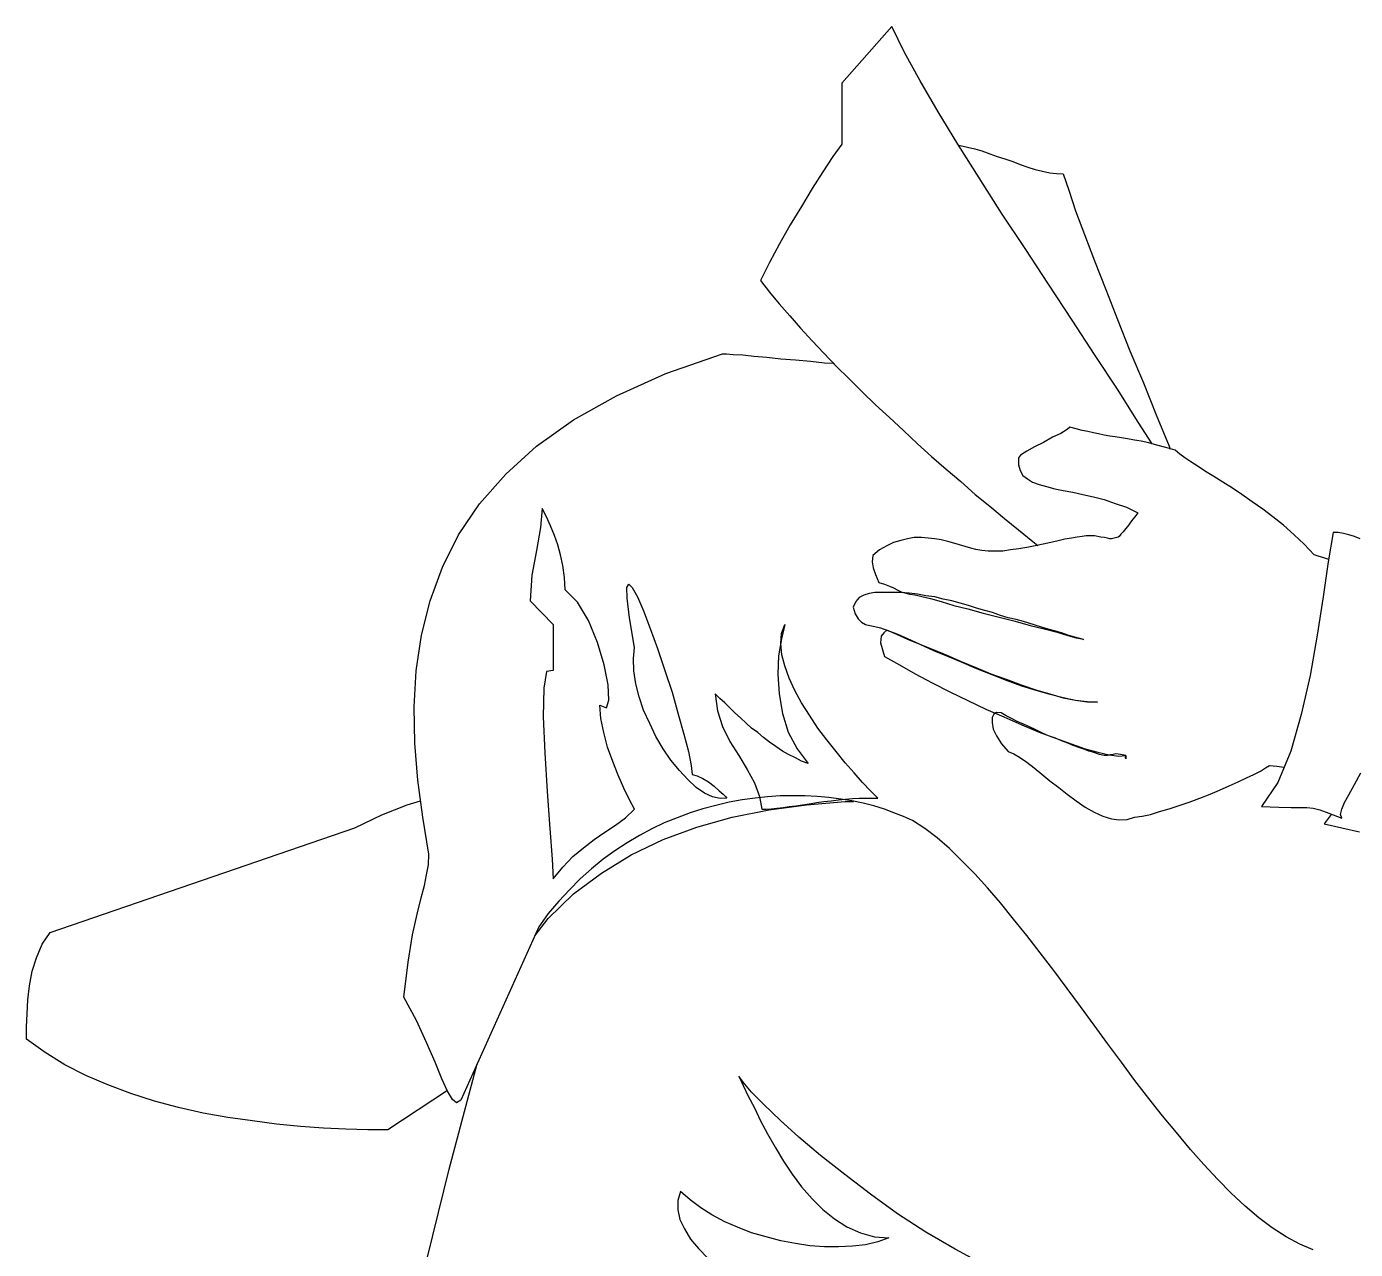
# Model space of a CAD drawing. Extents: x 1469 to 2444, y -3180 to -2077.
# Drawn here: x 1469.2 to 1885, y -2782.6 to -2400 of the extents above; entities that cross this region are included whole.
import ezdxf

# ---------------------------------------------------------------- set-up
doc = ezdxf.new("R2010")
doc.units = 0
doc.header["$LTSCALE"] = 1270
doc.header["$MEASUREMENT"] = 0
doc.layers.get('0').update_dxf_attribs({"linetype": 'CONTINUOUS'})

msp = doc.modelspace()

# ---------------------------------------------------------------- linework, layer by layer
at = {"linetype": 'CONTINUOUS'}
for p, q in [((1739.93, -2400.03), (1724.32, -2417.73)), ((1743.96, -2408.09), (1739.93, -2400.03)), ((1748.87, -2417.03), (1743.96, -2408.09)), ((1724.32, -2417.73), (1724.32, -2436.84)), ((1754.48, -2426.67), (1748.87, -2417.03)), ((1760.61, -2436.84), (1754.48, -2426.67)), ((1724.32, -2436.84), (1721.52, -2440.7)), ((1767.27, -2447.36), (1760.61, -2436.84)), ((1760.78, -2437.19), (1761.31, -2437.19)), ((1761.31, -2437.19), (1763.59, -2437.72)), ((1763.59, -2437.72), (1765.87, -2438.24)), ((1765.87, -2438.24), (1768.15, -2438.95)), ((1768.15, -2438.95), (1770.6, -2439.82)), ((1770.6, -2439.82), (1772.88, -2440.7)), ((1721.52, -2440.7), (1718.36, -2445.43)), ((1772.88, -2440.7), (1775.33, -2441.4)), ((1775.33, -2441.4), (1777.79, -2442.27)), ((1777.79, -2442.27), (1780.07, -2443.15)), ((1780.07, -2443.15), (1782.52, -2444.03)), ((1782.52, -2444.03), (1784.81, -2444.73)), ((1718.36, -2445.43), (1715.03, -2450.69)), ((1774.28, -2458.4), (1767.27, -2447.36)), ((1784.81, -2444.73), (1787.08, -2445.25)), ((1787.08, -2445.25), (1789.36, -2445.79)), ((1789.36, -2445.79), (1791.46, -2445.96)), ((1791.46, -2445.96), (1793.57, -2446.13)), ((1793.57, -2446.13), (1795.32, -2451.21)), ((1715.03, -2450.69), (1711.7, -2456.3)), ((1795.32, -2451.21), (1797.42, -2457.7)), ((1711.7, -2456.3), (1708.19, -2462.09)), ((1781.65, -2469.45), (1774.28, -2458.4)), ((1797.42, -2457.7), (1800.23, -2465.07)), ((1708.19, -2462.09), (1704.86, -2468.05)), ((1800.23, -2465.07), (1803.39, -2473.31)), ((1704.86, -2468.05), (1701.71, -2473.83)), ((1789.01, -2480.67), (1781.65, -2469.45)), ((1803.39, -2473.31), (1806.89, -2482.25)), ((1701.71, -2473.83), (1698.9, -2479.44)), ((1698.9, -2479.44), (1701.71, -2483.12)), ((1796.38, -2491.89), (1789.01, -2480.67)), ((1701.71, -2483.12), (1704.69, -2486.8)), ((1806.89, -2482.25), (1810.57, -2491.71)), ((1704.69, -2486.8), (1708.02, -2490.49)), ((1708.02, -2490.49), (1711.35, -2494.34)), ((1711.35, -2494.34), (1715.03, -2498.38)), ((1803.56, -2502.93), (1796.38, -2491.89)), ((1810.57, -2491.71), (1814.43, -2501.53)), ((1715.03, -2498.38), (1718.71, -2502.23)), ((1669.27, -2508.54), (1686.98, -2502.41)), ((1686.98, -2502.41), (1688.21, -2502.41)), ((1688.21, -2502.41), (1690.31, -2502.58)), ((1690.31, -2502.58), (1693.29, -2502.76)), ((1693.29, -2502.76), (1696.8, -2503.11)), ((1718.71, -2502.23), (1722.57, -2506.26)), ((1814.43, -2501.53), (1818.64, -2511.52)), ((1696.8, -2503.11), (1700.83, -2503.46)), ((1700.83, -2503.46), (1705.21, -2503.99)), ((1705.21, -2503.99), (1709.77, -2504.33)), ((1709.77, -2504.33), (1714.5, -2504.68)), ((1714.5, -2504.68), (1718.88, -2505.21)), ((1718.88, -2505.21), (1721.86, -2505.39)), ((1721.86, -2505.39), (1721.86, -2505.56)), ((1722.57, -2506.26), (1726.6, -2510.29)), ((1810.57, -2513.45), (1803.56, -2502.93)), ((1653.85, -2515.56), (1669.27, -2508.54)), ((1726.6, -2510.29), (1730.63, -2514.33)), ((1730.63, -2514.33), (1734.84, -2518.36)), ((1817.06, -2523.79), (1810.57, -2513.45)), ((1818.64, -2511.52), (1822.67, -2521.52)), ((1640.35, -2523.09), (1653.85, -2515.56)), ((1734.84, -2518.36), (1739.22, -2522.39)), ((1628.78, -2531.34), (1640.35, -2523.09)), ((1739.22, -2522.39), (1743.6, -2526.42)), ((1822.67, -2521.52), (1826.7, -2531.34)), ((1743.6, -2526.42), (1747.99, -2530.63)), ((1792.86, -2527.3), (1790.24, -2528.53)), ((1794.8, -2526.07), (1792.86, -2527.3)), ((1795.67, -2525.37), (1794.8, -2526.07)), ((1797.6, -2525.9), (1795.67, -2525.37)), ((1799.53, -2526.42), (1797.6, -2525.9)), ((1801.28, -2526.77), (1799.53, -2526.42)), ((1803.03, -2527.13), (1801.28, -2526.77)), ((1804.61, -2527.48), (1803.03, -2527.13)), ((1806.37, -2527.82), (1804.61, -2527.48)), ((1821.44, -2530.63), (1817.06, -2523.79)), ((1619.14, -2540.1), (1628.78, -2531.34)), ((1747.99, -2530.63), (1752.37, -2534.49)), ((1784.63, -2531.51), (1782.17, -2532.91)), ((1787.43, -2530.11), (1784.63, -2531.51)), ((1790.24, -2528.53), (1787.43, -2530.11)), ((1808.12, -2528.18), (1806.37, -2527.82)), ((1809.87, -2528.35), (1808.12, -2528.18)), ((1811.8, -2528.7), (1809.87, -2528.35)), ((1813.73, -2529.05), (1811.8, -2528.7)), ((1815.83, -2529.4), (1813.73, -2529.05)), ((1817.94, -2529.76), (1815.83, -2529.4)), ((1820.39, -2530.28), (1817.94, -2529.76)), ((1822.85, -2530.98), (1820.39, -2530.28)), ((1825.65, -2531.68), (1822.85, -2530.98)), ((1828.63, -2532.56), (1825.65, -2531.68)), ((1826.7, -2531.34), (1827.05, -2532.21)), ((1752.37, -2534.49), (1756.93, -2538.52)), ((1780.25, -2534.14), (1779.54, -2535.01)), ((1779.54, -2535.01), (1779.54, -2537.12)), ((1782.17, -2532.91), (1780.25, -2534.14)), ((1827.05, -2532.21), (1827.05, -2532.03)), ((1830.03, -2533.78), (1828.63, -2532.56)), ((1831.61, -2535.01), (1830.03, -2533.78)), ((1833.54, -2536.24), (1831.61, -2535.01)), ((1610.9, -2549.39), (1619.14, -2540.1)), ((1756.93, -2538.52), (1761.49, -2542.37)), ((1779.54, -2537.12), (1780.07, -2538.87)), ((1780.07, -2538.87), (1780.95, -2540.45)), ((1835.82, -2537.64), (1833.54, -2536.24)), ((1838.09, -2539.22), (1835.82, -2537.64)), ((1840.72, -2540.8), (1838.09, -2539.22)), ((1761.49, -2542.37), (1766.05, -2546.41)), ((1780.95, -2540.45), (1782.35, -2541.5)), ((1782.35, -2541.5), (1783.93, -2542.55)), ((1783.93, -2542.55), (1786.03, -2543.25)), ((1786.03, -2543.25), (1788.31, -2543.95)), ((1788.31, -2543.95), (1790.94, -2544.66)), ((1843.53, -2542.55), (1840.72, -2540.8)), ((1846.51, -2544.48), (1843.53, -2542.55)), ((1766.05, -2546.41), (1770.6, -2550.09)), ((1790.94, -2544.66), (1793.57, -2545.18)), ((1793.57, -2545.18), (1796.55, -2545.71)), ((1796.55, -2545.71), (1799.7, -2546.41)), ((1799.7, -2546.41), (1803.03, -2547.11)), ((1803.03, -2547.11), (1806.37, -2547.99)), ((1806.37, -2547.99), (1809.87, -2549.21)), ((1849.49, -2546.41), (1846.51, -2544.48)), ((1852.65, -2548.69), (1849.49, -2546.41)), ((1604.41, -2559.03), (1610.9, -2549.39)), ((1630.53, -2550.79), (1630.01, -2556.75)), ((1631.93, -2553.42), (1630.53, -2550.79)), ((1770.6, -2550.09), (1775.16, -2553.94)), ((1809.87, -2549.21), (1813.38, -2550.44)), ((1813.38, -2550.44), (1816.89, -2552.19)), ((1816.89, -2552.19), (1816.01, -2553.42)), ((1855.98, -2550.97), (1852.65, -2548.69)), ((1859.13, -2553.42), (1855.98, -2550.97)), ((1630.01, -2556.75), (1628.78, -2563.94)), ((1633.16, -2556.23), (1631.93, -2553.42)), ((1634.39, -2559.21), (1633.16, -2556.23)), ((1775.16, -2553.94), (1779.54, -2557.46)), ((1814.08, -2555.88), (1813.2, -2557.1)), ((1814.96, -2554.65), (1814.08, -2555.88)), ((1816.01, -2553.42), (1814.96, -2554.65)), ((1862.46, -2556.05), (1859.13, -2553.42)), ((1865.8, -2559.03), (1862.46, -2556.05)), ((1599.33, -2569.2), (1604.41, -2559.03)), ((1635.44, -2562.19), (1634.39, -2559.21)), ((1742.73, -2560.78), (1740.45, -2561.48)), ((1744.83, -2560.26), (1742.73, -2560.78)), ((1746.94, -2559.9), (1744.83, -2560.26)), ((1749.21, -2559.9), (1746.94, -2559.9)), ((1751.32, -2560.08), (1749.21, -2559.9)), ((1753.42, -2560.26), (1751.32, -2560.08)), ((1755.35, -2560.61), (1753.42, -2560.26)), ((1757.46, -2561.13), (1755.35, -2560.61)), ((1779.54, -2557.46), (1784.1, -2561.13)), ((1791.99, -2560.96), (1789.71, -2561.48)), ((1794.09, -2560.44), (1791.99, -2560.96)), ((1796.2, -2560.08), (1794.09, -2560.44)), ((1797.95, -2559.73), (1796.2, -2560.08)), ((1799.53, -2559.56), (1797.95, -2559.73)), ((1800.76, -2559.38), (1799.53, -2559.56)), ((1803.39, -2559.38), (1800.76, -2559.38)), ((1805.32, -2559.73), (1803.39, -2559.38)), ((1806.54, -2559.9), (1805.32, -2559.73)), ((1807.42, -2560.08), (1806.54, -2559.9)), ((1808.12, -2560.26), (1807.42, -2560.08)), ((1808.64, -2560.26), (1808.12, -2560.26)), ((1809.52, -2560.08), (1808.64, -2560.26)), ((1810.75, -2559.73), (1809.52, -2560.08)), ((1811.1, -2559.56), (1810.75, -2559.73)), ((1811.62, -2558.86), (1811.1, -2559.56)), ((1812.33, -2558.15), (1811.62, -2558.86)), ((1813.2, -2557.1), (1812.33, -2558.15)), ((1868.95, -2562.01), (1865.8, -2559.03)), ((1878.07, -2558.33), (1876.49, -2567.45)), ((1879.64, -2558.33), (1878.07, -2558.33)), ((1881.22, -2558.68), (1879.64, -2558.33)), ((1882.97, -2559.03), (1881.22, -2558.68)), ((1884.73, -2559.56), (1882.97, -2559.03)), ((1886.48, -2560.26), (1884.73, -2559.56)), ((1628.78, -2563.94), (1627.37, -2571.65)), ((1636.31, -2565.34), (1635.44, -2562.19)), ((1736.07, -2563.76), (1733.97, -2565.52)), ((1738.35, -2562.54), (1736.07, -2563.76)), ((1740.45, -2561.48), (1738.35, -2562.54)), ((1759.38, -2561.66), (1757.46, -2561.13)), ((1761.13, -2562.19), (1759.38, -2561.66)), ((1762.89, -2562.71), (1761.13, -2562.19)), ((1764.64, -2563.24), (1762.89, -2562.71)), ((1766.22, -2563.59), (1764.64, -2563.24)), ((1768.15, -2563.94), (1766.22, -2563.59)), ((1770.08, -2564.11), (1768.15, -2563.94)), ((1772.36, -2564.11), (1770.08, -2564.11)), ((1774.64, -2564.11), (1772.36, -2564.11)), ((1777.09, -2563.76), (1774.64, -2564.11)), ((1779.72, -2563.42), (1777.09, -2563.76)), ((1782.17, -2563.06), (1779.72, -2563.42)), ((1784.81, -2562.54), (1782.17, -2563.06)), ((1784.1, -2561.13), (1785.68, -2562.36)), ((1787.25, -2562.01), (1784.81, -2562.54)), ((1789.71, -2561.48), (1787.25, -2562.01)), ((1872.11, -2565.34), (1868.95, -2562.01)), ((1595.47, -2579.72), (1599.33, -2569.2)), ((1637.02, -2568.67), (1636.31, -2565.34)), ((1637.54, -2572.36), (1637.02, -2568.67)), ((1733.97, -2565.52), (1733.79, -2567.45)), ((1733.79, -2567.45), (1734.14, -2569.38)), ((1873.34, -2565.69), (1872.11, -2565.34)), ((1875.09, -2566.22), (1873.34, -2565.69)), ((1876.49, -2567.45), (1874.91, -2578.49)), ((1876.66, -2566.74), (1875.09, -2566.22)), ((1627.37, -2571.65), (1626.85, -2579.72)), ((1637.72, -2576.21), (1637.54, -2572.36)), ((1734.14, -2569.38), (1734.84, -2571.47)), ((1734.84, -2571.47), (1735.89, -2573.93)), ((1641.58, -2580.07), (1637.72, -2576.21)), ((1657.01, -2575.51), (1657.7, -2574.45)), ((1657.18, -2578.84), (1657.01, -2575.51)), ((1657.7, -2574.45), (1658.76, -2575.51)), ((1658.76, -2575.51), (1660.34, -2578.49)), ((1732.91, -2577.44), (1731.16, -2577.97)), ((1734.66, -2577.09), (1732.91, -2577.44)), ((1736.41, -2577.09), (1734.66, -2577.09)), ((1735.89, -2573.93), (1737.64, -2574.45)), ((1738.35, -2577.09), (1736.41, -2577.09)), ((1737.64, -2574.45), (1739.22, -2575.16)), ((1740.1, -2577.09), (1738.35, -2577.09)), ((1739.22, -2575.16), (1740.45, -2575.68)), ((1742.73, -2577.09), (1740.1, -2577.09)), ((1740.45, -2575.68), (1741.85, -2576.39)), ((1741.85, -2576.39), (1742.91, -2576.91)), ((1745.36, -2577.26), (1742.73, -2577.09)), ((1742.91, -2576.91), (1744.31, -2577.26)), ((1744.31, -2577.26), (1745.54, -2577.61)), ((1747.99, -2577.61), (1745.36, -2577.26)), ((1745.54, -2577.61), (1747.11, -2577.79)), ((1750.62, -2578.14), (1747.99, -2577.61)), ((1592.84, -2590.41), (1595.47, -2579.72)), ((1626.85, -2579.72), (1634.04, -2587.08)), ((1645.08, -2585.85), (1641.58, -2580.07)), ((1657.88, -2584.98), (1657.18, -2578.84)), ((1660.34, -2578.49), (1662.26, -2582.87)), ((1728.7, -2579.89), (1727.83, -2581.64)), ((1727.83, -2581.64), (1728.53, -2583.75)), ((1729.76, -2578.66), (1728.7, -2579.89)), ((1731.16, -2577.97), (1729.76, -2578.66)), ((1747.11, -2577.79), (1747.64, -2577.97)), ((1747.64, -2577.97), (1749.39, -2578.31)), ((1749.39, -2578.31), (1752.02, -2579.02)), ((1753.42, -2578.49), (1750.62, -2578.14)), ((1752.02, -2579.02), (1755.35, -2579.89)), ((1756.05, -2579.19), (1753.42, -2578.49)), ((1755.35, -2579.89), (1759.38, -2581.12)), ((1758.69, -2579.72), (1756.05, -2579.19)), ((1761.31, -2580.42), (1758.69, -2579.72)), ((1759.38, -2581.12), (1763.76, -2582.18)), ((1763.94, -2581.12), (1761.31, -2580.42)), ((1766.4, -2582), (1763.94, -2581.12)), ((1874.91, -2578.49), (1872.98, -2590.41)), ((1647.88, -2592.69), (1645.08, -2585.85)), ((1659.45, -2594.27), (1657.88, -2584.98)), ((1662.26, -2582.87), (1664.37, -2588.31)), ((1728.53, -2583.75), (1729.41, -2585.33)), ((1729.41, -2585.33), (1730.46, -2586.38)), ((1763.76, -2582.18), (1768.5, -2583.58)), ((1769.03, -2582.7), (1766.4, -2582)), ((1768.5, -2583.58), (1773.58, -2584.8)), ((1771.48, -2583.4), (1769.03, -2582.7)), ((1773.93, -2584.27), (1771.48, -2583.4)), ((1773.58, -2584.8), (1778.49, -2586.03)), ((1776.39, -2584.98), (1773.93, -2584.27)), ((1778.84, -2585.5), (1776.39, -2584.98)), ((1781.12, -2586.2), (1778.84, -2585.5)), ((1634.04, -2587.08), (1634.04, -2601.46)), ((1664.37, -2588.31), (1666.64, -2594.62)), ((1705.21, -2593.04), (1705.39, -2589.89)), ((1706.44, -2587.08), (1705.39, -2591.64)), ((1705.39, -2589.89), (1706.44, -2587.08)), ((1730.46, -2586.38), (1731.68, -2587.08)), ((1731.68, -2587.08), (1733.09, -2587.43)), ((1733.09, -2587.43), (1734.66, -2587.78)), ((1734.66, -2587.78), (1736.41, -2588.13)), ((1736.41, -2588.13), (1738.35, -2588.83)), ((1737.47, -2589.71), (1736.59, -2590.76)), ((1738.35, -2588.83), (1737.47, -2589.71)), ((1738.35, -2588.83), (1741.5, -2590.06)), ((1741.5, -2590.23), (1738.35, -2588.83)), ((1741.5, -2590.06), (1744.83, -2591.46)), ((1778.49, -2586.03), (1783.23, -2587.43)), ((1784.45, -2587.25), (1781.12, -2586.2)), ((1783.23, -2587.43), (1787.61, -2588.48)), ((1787.43, -2588.13), (1784.45, -2587.25)), ((1790.41, -2589.01), (1787.43, -2588.13)), ((1787.61, -2588.48), (1791.64, -2589.54)), ((1793.04, -2589.71), (1790.41, -2589.01)), ((1791.64, -2589.54), (1794.97, -2590.59)), ((1795.32, -2590.59), (1793.04, -2589.71)), ((1591.09, -2601.63), (1592.84, -2590.41)), ((1649.99, -2599.71), (1647.88, -2592.69)), ((1705.39, -2591.64), (1704.51, -2596.9)), ((1705.56, -2596.55), (1705.21, -2593.04)), ((1736.59, -2590.76), (1736.41, -2592.87)), ((1736.41, -2592.87), (1737.64, -2597.07)), ((1745.01, -2591.81), (1741.5, -2590.23)), ((1744.83, -2591.46), (1748.69, -2593.21)), ((1748.87, -2593.39), (1745.01, -2591.81)), ((1748.69, -2593.21), (1752.9, -2594.97)), ((1753.07, -2595.32), (1748.87, -2593.39)), ((1794.97, -2590.59), (1797.6, -2591.29)), ((1797.25, -2591.11), (1795.32, -2590.59)), ((1798.82, -2591.46), (1797.25, -2591.11)), ((1797.6, -2591.29), (1799.36, -2591.64)), ((1799.88, -2591.81), (1798.82, -2591.46)), ((1799.36, -2591.64), (1799.88, -2591.81)), ((1872.98, -2590.41), (1870.88, -2603.03)), ((1659.11, -2597.77), (1659.45, -2594.27)), ((1659.28, -2601.63), (1659.11, -2597.77)), ((1666.64, -2594.62), (1668.93, -2601.46)), ((1704.51, -2596.9), (1704.33, -2602.68)), ((1706.44, -2600.05), (1705.56, -2596.55)), ((1737.64, -2597.07), (1742.38, -2599.71)), ((1752.9, -2594.97), (1757.11, -2596.73)), ((1757.46, -2597.07), (1753.07, -2595.32)), ((1757.11, -2596.73), (1761.66, -2598.65)), ((1762.01, -2599), (1757.46, -2597.07)), ((1590.56, -2612.85), (1591.09, -2601.63)), ((1631.93, -2601.8), (1631.06, -2607.07)), ((1634.04, -2601.46), (1631.93, -2601.8)), ((1651.22, -2606.01), (1649.99, -2599.71)), ((1659.81, -2605.66), (1659.28, -2601.63)), ((1668.93, -2601.46), (1671.2, -2608.3)), ((1707.85, -2603.91), (1706.44, -2600.05)), ((1742.38, -2599.71), (1747.29, -2602.51)), ((1747.29, -2602.51), (1752.55, -2605.31)), ((1761.66, -2598.65), (1766.22, -2600.58)), ((1766.57, -2600.93), (1762.01, -2599)), ((1766.22, -2600.58), (1770.95, -2602.51)), ((1771.3, -2602.86), (1766.57, -2600.93)), ((1770.95, -2602.51), (1775.68, -2604.26)), ((1651.4, -2610.74), (1651.22, -2606.01)), ((1660.86, -2609.7), (1659.81, -2605.66)), ((1704.33, -2602.68), (1704.69, -2608.82)), ((1709.6, -2607.76), (1707.85, -2603.91)), ((1752.55, -2605.31), (1758.15, -2608.12)), ((1775.86, -2604.61), (1771.3, -2602.86)), ((1775.68, -2604.26), (1780.42, -2606.01)), ((1780.6, -2606.36), (1775.86, -2604.61)), ((1780.42, -2606.01), (1784.98, -2607.59)), ((1785.15, -2607.76), (1780.6, -2606.36)), ((1870.88, -2603.03), (1868.07, -2615.3)), ((1631.06, -2607.07), (1630.89, -2616.01)), ((1650.69, -2613.2), (1651.4, -2610.74)), ((1662.26, -2613.9), (1660.86, -2609.7)), ((1671.2, -2608.3), (1673.13, -2615.13)), ((1684.71, -2608.82), (1685.4, -2614.08)), ((1686.11, -2610.22), (1684.71, -2608.82)), ((1687.68, -2611.62), (1686.11, -2610.22)), ((1704.69, -2608.82), (1705.74, -2614.95)), ((1711.7, -2611.62), (1709.6, -2607.76)), ((1758.15, -2608.12), (1763.76, -2610.92)), ((1784.98, -2607.59), (1789.36, -2608.82)), ((1789.54, -2608.99), (1785.15, -2607.76)), ((1789.36, -2608.82), (1793.57, -2610.05)), ((1793.57, -2610.05), (1789.54, -2608.99)), ((1797.42, -2610.92), (1793.57, -2610.05)), ((1793.57, -2610.05), (1797.42, -2610.74)), ((1797.42, -2610.74), (1801.11, -2611.28)), ((1590.74, -2624.24), (1590.56, -2612.85)), ((1648.59, -2612.32), (1650.69, -2613.2)), ((1648.94, -2616.53), (1648.59, -2612.32)), ((1664.19, -2618.11), (1662.26, -2613.9)), ((1685.4, -2614.08), (1686.98, -2618.99)), ((1689.26, -2613.2), (1687.68, -2611.62)), ((1690.84, -2614.78), (1689.26, -2613.2)), ((1692.59, -2616.35), (1690.84, -2614.78)), ((1705.74, -2614.95), (1707.49, -2620.74)), ((1714.15, -2615.48), (1711.7, -2611.62)), ((1763.76, -2610.92), (1769.38, -2613.55)), ((1769.38, -2613.55), (1774.99, -2616.01)), ((1772.7, -2614.6), (1771.83, -2615.13)), ((1774.11, -2614.78), (1772.7, -2614.6)), ((1775.68, -2615.66), (1774.11, -2614.78)), ((1801.11, -2611.28), (1797.42, -2610.92)), ((1804.26, -2611.45), (1801.11, -2611.28)), ((1801.11, -2611.28), (1804.26, -2611.45)), ((1630.89, -2616.01), (1631.41, -2627.22)), ((1649.82, -2620.91), (1648.94, -2616.53)), ((1666.12, -2622.14), (1664.19, -2618.11)), ((1673.13, -2615.13), (1674.89, -2621.44)), ((1686.98, -2618.99), (1689.26, -2623.72)), ((1694.34, -2617.93), (1692.59, -2616.35)), ((1696.1, -2619.51), (1694.34, -2617.93)), ((1716.79, -2619.51), (1714.15, -2615.48)), ((1771.83, -2615.13), (1771.3, -2616.18)), ((1771.3, -2616.18), (1771.3, -2617.76)), ((1771.3, -2617.76), (1771.66, -2619.87)), ((1774.99, -2616.01), (1780.6, -2618.46)), ((1777.44, -2616.53), (1775.68, -2615.66)), ((1779.19, -2617.41), (1777.44, -2616.53)), ((1781.12, -2618.29), (1779.19, -2617.41)), ((1780.6, -2618.46), (1786.03, -2620.74)), ((1783.05, -2619.16), (1781.12, -2618.29)), ((1784.98, -2620.04), (1783.05, -2619.16)), ((1868.07, -2615.3), (1864.75, -2626.7)), ((1651.04, -2625.47), (1649.82, -2620.91)), ((1668.4, -2625.99), (1666.12, -2622.14)), ((1674.89, -2621.44), (1676.29, -2626.87)), ((1698.03, -2620.91), (1696.1, -2619.51)), ((1699.78, -2622.49), (1698.03, -2620.91)), ((1701.71, -2623.89), (1699.78, -2622.49)), ((1707.49, -2620.74), (1710.29, -2625.99)), ((1719.59, -2623.19), (1716.79, -2619.51)), ((1722.57, -2626.87), (1719.59, -2623.19)), ((1771.66, -2619.87), (1772.7, -2621.97)), ((1772.7, -2621.97), (1774.28, -2624.41)), ((1787.08, -2621.09), (1784.98, -2620.04)), ((1786.03, -2620.74), (1791.11, -2622.67)), ((1789.01, -2621.97), (1787.08, -2621.09)), ((1791.11, -2622.67), (1789.01, -2621.97)), ((1793.04, -2623.54), (1791.11, -2622.67)), ((1791.11, -2622.67), (1796.02, -2624.41)), ((1591.61, -2635.81), (1590.74, -2624.24)), ((1631.41, -2627.22), (1632.11, -2639.31)), ((1652.62, -2630.02), (1651.04, -2625.47)), ((1670.85, -2629.5), (1668.4, -2625.99)), ((1676.29, -2626.87), (1677.16, -2631.25)), ((1689.26, -2623.72), (1692.07, -2628.1)), ((1703.64, -2625.29), (1701.71, -2623.89)), ((1705.74, -2626.7), (1703.64, -2625.29)), ((1707.67, -2627.74), (1705.74, -2626.7)), ((1710.29, -2625.99), (1713.81, -2630.55)), ((1725.38, -2630.37), (1722.57, -2626.87)), ((1774.28, -2624.41), (1776.39, -2626.87)), ((1776.39, -2626.87), (1778.14, -2627.57)), ((1794.97, -2624.24), (1793.04, -2623.54)), ((1796.72, -2624.94), (1794.97, -2624.24)), ((1796.02, -2624.41), (1800.4, -2625.99)), ((1798.48, -2625.64), (1796.72, -2624.94)), ((1800.05, -2626.16), (1798.48, -2625.64)), ((1801.63, -2626.7), (1800.05, -2626.16)), ((1800.4, -2625.99), (1804.44, -2627.04)), ((1802.86, -2627.04), (1801.63, -2626.7)), ((1804.97, -2627.74), (1802.86, -2627.04)), ((1804.44, -2627.04), (1807.95, -2627.92)), ((1864.75, -2626.7), (1860.71, -2636.51)), ((1654.38, -2634.23), (1652.62, -2630.02)), ((1673.48, -2632.83), (1670.85, -2629.5)), ((1677.16, -2631.25), (1677.52, -2634.06)), ((1692.07, -2628.1), (1694.7, -2632.48)), ((1709.77, -2628.8), (1707.67, -2627.74)), ((1711.7, -2629.85), (1709.77, -2628.8)), ((1713.81, -2630.55), (1711.7, -2629.85)), ((1728.18, -2633.53), (1725.38, -2630.37)), ((1778.14, -2627.57), (1779.89, -2628.62)), ((1779.89, -2628.62), (1782.17, -2630.2)), ((1782.17, -2630.2), (1784.45, -2631.95)), ((1806.37, -2628.1), (1804.97, -2627.74)), ((1807.42, -2628.1), (1806.37, -2628.1)), ((1808.3, -2627.92), (1807.42, -2628.1)), ((1807.95, -2627.92), (1810.93, -2628.27)), ((1809.17, -2627.74), (1808.3, -2627.92)), ((1810.05, -2627.57), (1809.17, -2627.74)), ((1811.45, -2627.74), (1810.05, -2627.57)), ((1810.93, -2628.27), (1813.2, -2628.1)), ((1813.2, -2628.1), (1811.45, -2627.74)), ((1813.03, -2628.8), (1813.2, -2628.1)), ((1813.2, -2629.14), (1813.03, -2628.8)), ((1813.2, -2628.1), (1813.2, -2628.97)), ((1813.2, -2628.97), (1813.2, -2629.14)), ((1856.85, -2631.95), (1858.08, -2631.25)), ((1858.08, -2631.25), (1860.36, -2631.43)), ((1860.36, -2631.43), (1862.64, -2631.78)), ((1593.19, -2647.38), (1591.61, -2635.81)), ((1656.13, -2638.27), (1654.38, -2634.23)), ((1676.11, -2635.64), (1673.48, -2632.83)), ((1678.74, -2638.09), (1676.11, -2635.64)), ((1677.52, -2634.06), (1679.09, -2634.41)), ((1679.09, -2634.41), (1680.84, -2635.28)), ((1680.84, -2635.28), (1682.6, -2636.33)), ((1694.7, -2632.48), (1696.97, -2636.69)), ((1730.81, -2636.51), (1728.18, -2633.53)), ((1784.45, -2631.95), (1786.91, -2633.88)), ((1786.91, -2633.88), (1789.36, -2635.98)), ((1848.26, -2636.33), (1850.89, -2635.11)), ((1850.89, -2635.11), (1853.18, -2634.06)), ((1853.18, -2634.06), (1855.27, -2633)), ((1855.27, -2633), (1856.85, -2631.95)), ((1884.73, -2637.21), (1886.66, -2633.53)), ((1632.11, -2639.31), (1632.99, -2650.88)), ((1657.88, -2641.94), (1656.13, -2638.27)), ((1681.37, -2639.84), (1678.74, -2638.09)), ((1683.82, -2641.07), (1681.37, -2639.84)), ((1682.6, -2636.33), (1684.35, -2637.73)), ((1684.35, -2637.73), (1685.93, -2639.14)), ((1685.93, -2639.14), (1687.15, -2640.19)), ((1696.97, -2636.69), (1698.55, -2640.89)), ((1733.26, -2639.14), (1730.81, -2636.51)), ((1735.54, -2641.42), (1733.26, -2639.14)), ((1789.36, -2635.98), (1792.17, -2638.09)), ((1792.17, -2638.09), (1794.8, -2640.19)), ((1839.5, -2640.19), (1842.48, -2638.96)), ((1842.48, -2638.96), (1845.46, -2637.56)), ((1845.46, -2637.56), (1848.26, -2636.33)), ((1860.71, -2636.51), (1855.63, -2644.05)), ((1882.97, -2640.37), (1884.73, -2637.21)), ((1580.4, -2646.68), (1588.28, -2643.52)), ((1588.28, -2643.52), (1592.49, -2642.29)), ((1659.45, -2644.92), (1657.88, -2641.94)), ((1684.88, -2643.69), (1680.84, -2644.75)), ((1686.28, -2641.59), (1683.82, -2641.07)), ((1689.09, -2642.65), (1684.88, -2643.69)), ((1688.38, -2641.42), (1686.28, -2641.59)), ((1687.15, -2640.19), (1688.03, -2641.07)), ((1688.03, -2641.07), (1688.38, -2641.42)), ((1693.12, -2641.94), (1689.09, -2642.65)), ((1697.15, -2641.42), (1693.12, -2641.94)), ((1701.01, -2641.07), (1697.15, -2641.42)), ((1698.55, -2640.89), (1699.26, -2644.92)), ((1705.04, -2640.71), (1701.01, -2641.07)), ((1701.53, -2645.1), (1713.28, -2643.52)), ((1708.89, -2640.71), (1705.04, -2640.71)), ((1705.91, -2644.4), (1707.85, -2644.05)), ((1707.85, -2644.05), (1709.95, -2643.87)), ((1712.75, -2640.71), (1708.89, -2640.71)), ((1709.95, -2643.87), (1712.05, -2643.52)), ((1712.05, -2643.52), (1714.15, -2643.17)), ((1716.61, -2640.89), (1712.75, -2640.71)), ((1713.28, -2643.52), (1725.38, -2642.47)), ((1714.15, -2643.17), (1716.43, -2642.82)), ((1716.43, -2642.82), (1718.71, -2642.47)), ((1720.29, -2641.25), (1716.61, -2640.89)), ((1718.71, -2642.47), (1720.99, -2642.29)), ((1723.97, -2641.77), (1720.29, -2641.25)), ((1720.99, -2642.29), (1723.27, -2641.94)), ((1723.27, -2641.94), (1725.38, -2641.77)), ((1727.48, -2642.29), (1723.97, -2641.77)), ((1725.38, -2641.77), (1727.65, -2641.59)), ((1725.38, -2642.47), (1728, -2642.47)), ((1730.99, -2643), (1727.48, -2642.29)), ((1727.65, -2641.59), (1729.76, -2641.42)), ((1729.76, -2641.42), (1731.86, -2641.42)), ((1734.32, -2643.87), (1730.99, -2643)), ((1731.86, -2641.42), (1735.54, -2641.42)), ((1737.64, -2644.92), (1734.32, -2643.87)), ((1794.8, -2640.19), (1797.6, -2642.29)), ((1797.6, -2642.29), (1800.4, -2644.23)), ((1826.7, -2644.75), (1829.86, -2643.69)), ((1829.86, -2643.69), (1833.01, -2642.65)), ((1833.01, -2642.65), (1836.34, -2641.42)), ((1836.34, -2641.42), (1839.5, -2640.19)), ((1855.63, -2644.05), (1861.06, -2644.23)), ((1880.7, -2644.92), (1881.57, -2642.82)), ((1881.57, -2642.82), (1882.97, -2640.37)), ((1571.98, -2650.71), (1580.4, -2646.68)), ((1595.12, -2658.95), (1593.19, -2647.38)), ((1653.5, -2649.84), (1656.65, -2647.55)), ((1656.65, -2647.55), (1659.45, -2644.92)), ((1672.78, -2647.55), (1668.75, -2649.13)), ((1676.81, -2645.98), (1672.78, -2647.55)), ((1680.84, -2644.75), (1676.81, -2645.98)), ((1678.92, -2650.53), (1689.96, -2647.38)), ((1689.96, -2647.38), (1701.53, -2645.1)), ((1699.26, -2644.92), (1700.66, -2644.92)), ((1700.66, -2644.92), (1702.24, -2644.75)), ((1702.24, -2644.75), (1703.99, -2644.57)), ((1703.99, -2644.57), (1705.91, -2644.4)), ((1740.62, -2645.98), (1737.64, -2644.92)), ((1743.6, -2647.21), (1740.62, -2645.98)), ((1746.41, -2648.43), (1743.6, -2647.21)), ((1800.4, -2644.23), (1803.21, -2645.8)), ((1803.21, -2645.8), (1806.01, -2647.03)), ((1806.01, -2647.03), (1808.64, -2647.9)), ((1808.64, -2647.9), (1811.1, -2648.26)), ((1811.1, -2648.26), (1813.55, -2648.08)), ((1813.55, -2648.08), (1815.83, -2647.38)), ((1815.83, -2647.38), (1818.29, -2647.03)), ((1818.29, -2647.03), (1820.92, -2646.5)), ((1820.92, -2646.5), (1823.72, -2645.63)), ((1823.72, -2645.63), (1826.7, -2644.75)), ((1861.06, -2644.23), (1864.92, -2644.4)), ((1864.92, -2644.4), (1867.73, -2644.4)), ((1867.73, -2644.4), (1869.82, -2644.4)), ((1869.82, -2644.4), (1871.76, -2644.57)), ((1871.76, -2644.57), (1873.86, -2645.1)), ((1873.86, -2645.1), (1876.66, -2646.15)), ((1877.36, -2646.5), (1875.26, -2649.48)), ((1876.66, -2646.15), (1880.7, -2647.73)), ((1880.35, -2646.5), (1880.7, -2644.92)), ((1880.7, -2647.73), (1880.35, -2646.5)), ((1476.61, -2683.49), (1571.98, -2650.71)), ((1632.99, -2650.88), (1633.69, -2660.53)), ((1646.84, -2654.39), (1650.17, -2652.11)), ((1650.17, -2652.11), (1653.5, -2649.84)), ((1664.89, -2651.06), (1661.03, -2653.17)), ((1668.75, -2649.13), (1664.89, -2651.06)), ((1668.4, -2654.39), (1678.92, -2650.53)), ((1750.27, -2650.88), (1746.41, -2648.43)), ((1754.13, -2653.86), (1750.27, -2650.88)), ((1875.26, -2649.48), (1886.31, -2651.94)), ((1643.5, -2657.02), (1646.84, -2654.39)), ((1657.18, -2655.44), (1653.32, -2657.9)), ((1661.03, -2653.17), (1657.18, -2655.44)), ((1658.41, -2659.12), (1668.4, -2654.39)), ((1757.98, -2657.2), (1754.13, -2653.86)), ((1594.95, -2662.28), (1595.12, -2658.95)), ((1633.69, -2660.53), (1634.04, -2666.66)), ((1637.02, -2662.99), (1640.17, -2659.65)), ((1640.17, -2659.65), (1643.5, -2657.02)), ((1649.64, -2660.53), (1645.96, -2663.51)), ((1649.11, -2664.91), (1658.41, -2659.12)), ((1653.32, -2657.9), (1649.64, -2660.53)), ((1761.84, -2661.05), (1757.98, -2657.2)), ((1594.42, -2665.43), (1594.95, -2662.28)), ((1634.04, -2666.66), (1637.02, -2662.99)), ((1640.35, -2671.4), (1649.11, -2664.91)), ((1645.96, -2663.51), (1642.45, -2666.66)), ((1765.87, -2665.08), (1761.84, -2661.05)), ((1592.66, -2672.62), (1593.72, -2668.77)), ((1593.72, -2668.77), (1594.42, -2665.43)), ((1642.45, -2666.66), (1639.12, -2670.17)), ((1769.9, -2669.47), (1765.87, -2665.08)), ((1591.44, -2677.71), (1592.66, -2672.62)), ((1632.46, -2679.11), (1640.35, -2671.4)), ((1639.12, -2670.17), (1635.79, -2673.68)), ((1773.93, -2674.2), (1769.9, -2669.47)), ((1635.79, -2673.68), (1632.46, -2677.54)), ((1777.97, -2679.29), (1773.93, -2674.2)), ((1590.04, -2684.19), (1591.44, -2677.71)), ((1628.25, -2684.54), (1632.46, -2679.11)), ((1632.46, -2677.54), (1629.48, -2681.74)), ((1782.17, -2684.37), (1777.97, -2679.29)), ((1474.16, -2687.17), (1476.61, -2683.49)), ((1588.63, -2692.78), (1590.04, -2684.19)), ((1629.48, -2681.74), (1605.11, -2735.91)), ((1786.38, -2689.8), (1782.17, -2684.37)), ((1472.4, -2691.38), (1474.16, -2687.17)), ((1790.59, -2695.41), (1786.38, -2689.8)), ((1471, -2695.59), (1472.4, -2691.38)), ((1587.23, -2703.66), (1588.63, -2692.78)), ((1470.13, -2700.14), (1471, -2695.59)), ((1794.8, -2701.02), (1790.59, -2695.41)), ((1469.6, -2704.53), (1470.13, -2700.14)), ((1799, -2706.64), (1794.8, -2701.02)), ((1469.42, -2708.91), (1469.6, -2704.53)), ((1591.26, -2711.02), (1587.23, -2703.66)), ((1469.25, -2712.94), (1469.42, -2708.91)), ((1803.21, -2712.42), (1799, -2706.64)), ((1469.25, -2716.8), (1469.25, -2712.94)), ((1594.42, -2717.85), (1591.26, -2711.02)), ((1807.42, -2718.21), (1803.21, -2712.42)), ((1475.03, -2721.01), (1469.25, -2716.8)), ((1597.05, -2723.99), (1594.42, -2717.85)), ((1811.8, -2723.99), (1807.42, -2718.21)), ((1481.17, -2724.86), (1475.03, -2721.01)), ((1487.83, -2728.2), (1481.17, -2724.86)), ((1599.15, -2729.24), (1597.05, -2723.99)), ((1601.43, -2757.48), (1610.19, -2724.51)), ((1610.19, -2724.51), (1610.19, -2724.69)), ((1816.01, -2729.78), (1811.8, -2723.99)), ((1494.67, -2731.18), (1487.83, -2728.2)), ((1501.86, -2733.81), (1494.67, -2731.18)), ((1600.91, -2733.11), (1599.15, -2729.24)), ((1609.5, -2727.32), (1608.79, -2727.67)), ((1692.07, -2728.37), (1693.47, -2731.35)), ((1693.47, -2730.3), (1692.07, -2728.37)), ((1696.1, -2733.45), (1693.47, -2730.3)), ((1693.47, -2731.35), (1695.05, -2734.68)), ((1820.39, -2735.38), (1816.01, -2729.78)), ((1509.22, -2736.26), (1501.86, -2733.81)), ((1600.91, -2732.93), (1582.32, -2745.2)), ((1602.48, -2735.74), (1600.91, -2733.11)), ((1695.05, -2734.68), (1696.97, -2738.37)), ((1699.95, -2737.31), (1696.1, -2733.45)), ((1824.6, -2740.82), (1820.39, -2735.38)), ((1516.76, -2738.19), (1509.22, -2736.26)), ((1524.47, -2739.95), (1516.76, -2738.19)), ((1603.71, -2736.79), (1602.48, -2735.74)), ((1605.11, -2735.91), (1603.71, -2736.79)), ((1696.97, -2738.37), (1698.9, -2742.39)), ((1705.04, -2742.22), (1699.95, -2737.31)), ((1532.19, -2741.35), (1524.47, -2739.95)), ((1539.9, -2742.39), (1532.19, -2741.35)), ((1547.43, -2743.45), (1539.9, -2742.39)), ((1554.97, -2744.15), (1547.43, -2743.45)), ((1698.9, -2742.39), (1701.01, -2746.43)), ((1710.83, -2747.48), (1705.04, -2742.22)), ((1828.98, -2746.08), (1824.6, -2740.82)), ((1562.16, -2744.68), (1554.97, -2744.15)), ((1569.17, -2745.02), (1562.16, -2744.68)), ((1576.01, -2745.2), (1569.17, -2745.02)), ((1582.32, -2745.2), (1576.01, -2745.2)), ((1701.01, -2746.43), (1703.46, -2750.64)), ((1717.66, -2753.27), (1710.83, -2747.48)), ((1833.36, -2751.34), (1828.98, -2746.08)), ((1703.46, -2750.64), (1706.09, -2755.02)), ((1837.57, -2756.07), (1833.36, -2751.34)), ((1706.09, -2755.02), (1708.72, -2759.05)), ((1725.2, -2759.23), (1717.66, -2753.27)), ((1841.95, -2760.8), (1837.57, -2756.07)), ((1591.09, -2799.72), (1601.43, -2757.48)), ((1708.72, -2759.05), (1711.7, -2763.09)), ((1733.26, -2765.36), (1725.2, -2759.23)), ((1673.83, -2764.49), (1672.96, -2767.29)), ((1676.81, -2767.11), (1673.83, -2764.49)), ((1711.7, -2763.09), (1715.03, -2766.76)), ((1846.16, -2765.01), (1841.95, -2760.8)), ((1672.96, -2767.29), (1672.96, -2770.27)), ((1680.15, -2769.57), (1676.81, -2767.11)), ((1715.03, -2766.76), (1718.36, -2770.09)), ((1741.68, -2771.5), (1733.26, -2765.36)), ((1850.54, -2769.05), (1846.16, -2765.01)), ((1672.96, -2770.27), (1673.66, -2773.25)), ((1683.65, -2771.85), (1680.15, -2769.57)), ((1687.68, -2773.95), (1683.65, -2771.85)), ((1718.36, -2770.09), (1722.04, -2773.08)), ((1750.62, -2777.28), (1741.68, -2771.5)), ((1854.75, -2772.72), (1850.54, -2769.05)), ((1858.96, -2775.88), (1854.75, -2772.72)), ((1673.66, -2773.25), (1675.06, -2776.23)), ((1675.06, -2776.23), (1676.99, -2779.39)), ((1691.72, -2775.7), (1687.68, -2773.95)), ((1696.1, -2777.46), (1691.72, -2775.7)), ((1722.04, -2773.08), (1725.9, -2775.53)), ((1725.9, -2775.53), (1730.11, -2777.46)), ((1863.34, -2778.68), (1858.96, -2775.88)), ((1676.99, -2779.39), (1679.44, -2782.37)), ((1700.66, -2778.68), (1696.1, -2777.46)), ((1705.21, -2779.91), (1700.66, -2778.68)), ((1709.77, -2780.79), (1705.21, -2779.91)), ((1714.33, -2781.49), (1709.77, -2780.79)), ((1731.68, -2781.14), (1727.65, -2781.66)), ((1730.11, -2777.46), (1734.49, -2778.68)), ((1735.54, -2780.26), (1731.68, -2781.14)), ((1734.49, -2778.68), (1739.05, -2779.04)), ((1739.05, -2779.04), (1735.54, -2780.26)), ((1759.73, -2782.54), (1750.62, -2777.28)), ((1867.55, -2780.96), (1863.34, -2778.68)), ((1871.76, -2782.72), (1867.55, -2780.96)), ((1679.44, -2782.37), (1682.42, -2785.35)), ((1718.88, -2781.84), (1714.33, -2781.49)), ((1723.27, -2781.84), (1718.88, -2781.84)), ((1727.65, -2781.66), (1723.27, -2781.84)), ((1768.85, -2787.45), (1759.73, -2782.54))]:
    msp.add_line(p, q, dxfattribs=at)

doc.saveas('drawing.dxf')
